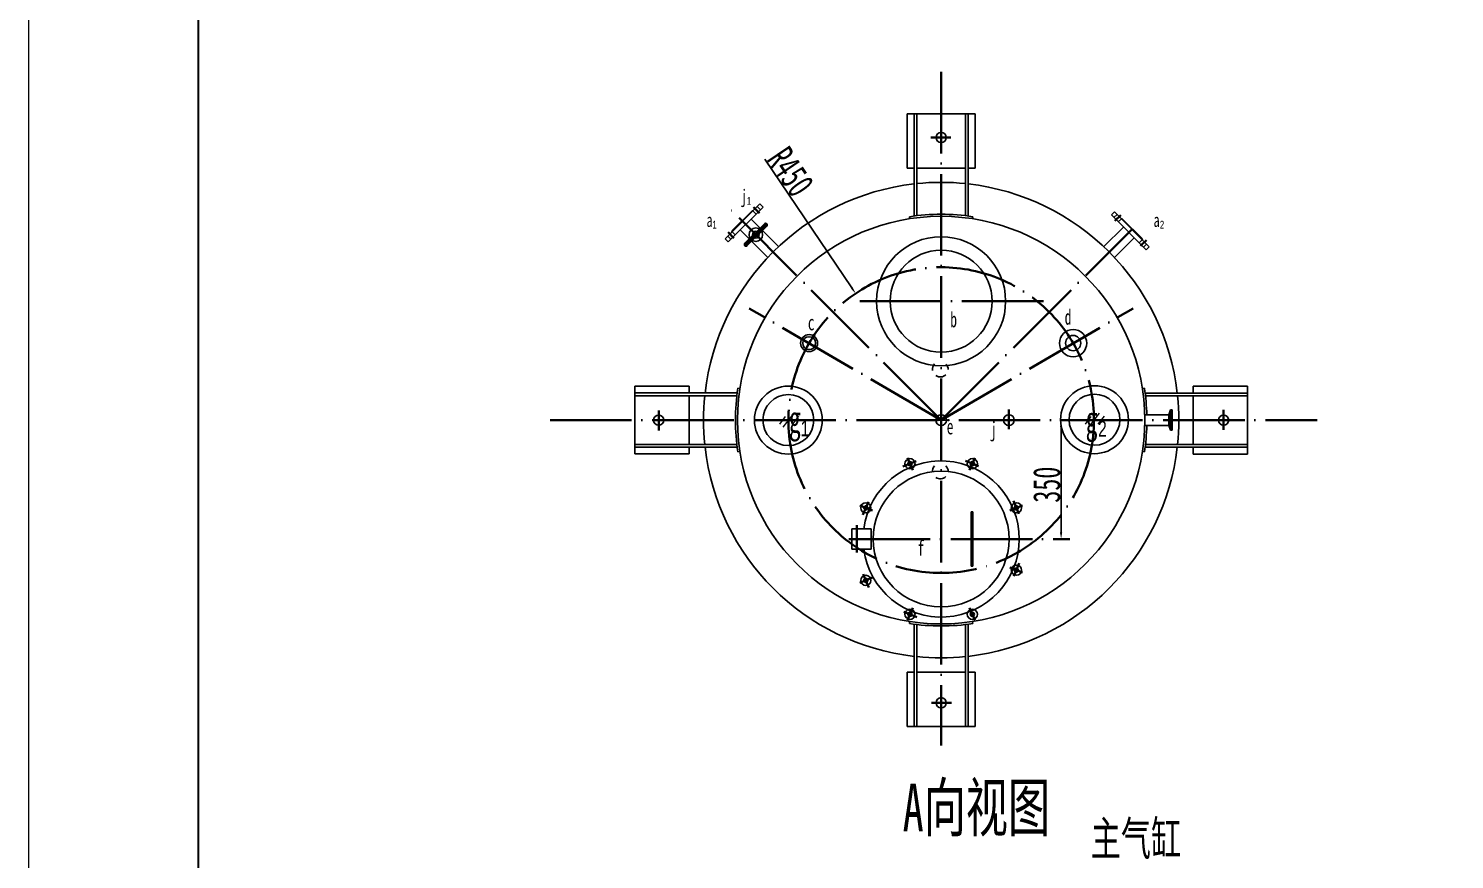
# Model space of a CAD drawing. Header units: inches. Extents: x 1901 to 2741, y 0 to 1188.
# Drawn here: x 1901 to 2321, y 235.9 to 480.5 of the extents above; entities that cross this region are included whole.
import ezdxf

# ---------------------------------------------------------------- set-up
doc = ezdxf.new("R2010")
doc.units = ezdxf.units.IN
doc.header["$MEASUREMENT"] = 0
doc.linetypes.add('ACAD_ISO04W100', pattern=[30, 24, -3, 0, -3])
for name, color, linetype, lineweight in [('中心线', 1, 'ACAD_ISO04W100', 40), ('剖面', 84, 'Continuous', 15), ('图框内框线', 7, 'Continuous', 30), ('图框外框线', 7, 'Continuous', 20), ('实体', 7, 'Continuous', 25), ('尺寸', 3, 'Continuous', 15), ('文字', 7, 'Continuous', 20), ('注释', 210, 'Continuous', 15)]:
    doc.layers.add(name, color=color, linetype=linetype, lineweight=lineweight)
doc.styles.add('样式 2', font='SimSun.ttf', dxfattribs={"width": 0.65, "height": 6})
doc.styles.add('样式 3', font='SimSun.ttf', dxfattribs={"width": 0.65, "height": 8})
doc.dimstyles.new('图形尺寸', dxfattribs={"dimtxt": 8, "dimasz": 2, "dimexe": 0.2, "dimexo": 0.1, "dimgap": 0.2, "dimtad": 1, "dimdec": 0, "dimlfac": 10, "dimdsep": 46, "dimtxsty": '样式 3', "dimcen": 2.5, "dimclrt": 7, "dimadec": 0, "dimazin": 0, "dimtfac": 0.5, "dimtdec": 0, "dimtofl": 0, "dimtmove": 0, "dimatfit": 3, "dimfxl": 1, "dimtolj": 2, "dimarcsym": 0})

# ---------------------------------------------------------------- blocks, each defined once
blk = doc.blocks.new('*D99')
at = {"layer": 'Defpoints', "color": 0}
for p in [(2144.64, 402.48), (2169.84, 365.19)]:
    blk.add_point(p, dxfattribs=at)
at = {"layer": '尺寸', "color": 0, "lineweight": -2}
for p, q in [((2117.92, 442), (2143.52, 404.13)), ((2169.84, 362.69), (2169.84, 367.69)), ((2167.34, 365.19), (2172.34, 365.19))]:
    blk.add_line(p, q, dxfattribs=at)
at = {"layer": '尺寸', "color": 0}
blk.add_solid([(2143.79, 404.32), (2143.24, 403.95), (2144.64, 402.48)], dxfattribs=at)
at = {"layer": '尺寸', "color": 7, "insert": (2125.49, 438.31), "char_height": 8, "attachment_point": 5, "rotation": 304.0552, "style": '样式 3'}
blk.add_mtext('\\A2;R450', dxfattribs=at)
blk = doc.blocks.new('*D100')
at = {"layer": 'Defpoints', "color": 0}
for p in [(2205.17, 365.19), (2207.76, 365.19), (2207.76, 330.19)]:
    blk.add_point(p, dxfattribs=at)
at = {"layer": '尺寸', "color": 0, "lineweight": -2}
for p, q in [((2207.66, 365.19), (2204.97, 365.19)), ((2205.17, 332.19), (2205.17, 363.19)), ((2207.66, 330.19), (2204.97, 330.19))]:
    blk.add_line(p, q, dxfattribs=at)
at = {"layer": '尺寸', "color": 0}
for points in [[(2204.83, 363.19), (2205.5, 363.19), (2205.17, 365.19)], [(2204.83, 332.19), (2205.5, 332.19), (2205.17, 330.19)]]:
    blk.add_solid(points, dxfattribs=at)
at = {"layer": '尺寸', "color": 7, "insert": (2200.97, 346.19), "char_height": 8, "attachment_point": 5, "rotation": 90, "style": '样式 3'}
blk.add_mtext('\\A2;350', dxfattribs=at)
blk = doc.blocks.new('45法兰')
at = {"layer": '中心线'}
for p, q in [((-0.46, 5.25), (1.99, 5.25)), ((-0.58, -5.25), (1.87, -5.25))]:
    blk.add_line(p, q, dxfattribs=at)
at = {"layer": '实体'}
for p, q in [((0.2, 4.35), (0, 4.19)), ((0.2, -7.25), (0.2, 7.25)), ((0.2, 7.25), (1.5, 7.25)), ((0.2, 6.15), (1.5, 6.15)), ((0.2, 4.35), (1.5, 4.35)), ((1.5, -7.25), (1.5, 7.25)), ((0, -4.19), (0, 4.19)), ((0.2, -4.35), (0, -4.19)), ((0.2, -4.35), (1.5, -4.35)), ((0.2, -6.15), (1.5, -6.15)), ((0.2, -7.25), (1.5, -7.25))]:
    blk.add_line(p, q, dxfattribs=at)

msp = doc.modelspace()

# ---------------------------------------------------------------- linework, layer by layer
at = {"layer": '中心线'}
for p, q in [((2169.84, 467.72), (2169.84, 269.39)), ((2172.7, 448.39), (2166.81, 448.39)), ((2169.84, 365.19), (2106.45, 428.59)), ((2112.04, 416.55), (2118.49, 422.99)), ((2169.84, 365.19), (2226.16, 421.51)), ((2145.85, 400.19), (2201.85, 400.19)), ((2169.84, 365.19), (2113.31, 398.08)), ((2169.84, 365.19), (2226.37, 398.08)), ((2086.64, 368.06), (2086.64, 362.17)), ((2189.78, 362.52), (2189.78, 368.33)), ((2253.04, 362.33), (2253.04, 368.22)), ((2054.64, 365.19), (2280.62, 365.19)), ((2054.64, 365.19), (2280.62, 365.19)), ((2162.45, 353.11), (2158.6, 351.52)), ((2161.47, 350.41), (2159.93, 354.11)), ((2180.82, 351.62), (2176.97, 353.22)), ((2178.21, 350.41), (2179.75, 354.11)), ((2148.41, 341.17), (2146.81, 337.32)), ((2192.75, 337.58), (2191.16, 341.44)), ((2149.63, 338.57), (2145.92, 340.1)), ((2190.05, 338.57), (2193.76, 340.1)), ((2145.01, 326.25), (2145.01, 334.22)), ((2142.64, 330.19), (2207.76, 330.19)), ((2146.92, 319.81), (2148.52, 315.95)), ((2190.05, 321.82), (2193.76, 320.29)), ((2191.27, 319.21), (2192.86, 323.07)), ((2149.63, 318.82), (2145.92, 317.29)), ((2158.86, 308.77), (2162.71, 307.17)), ((2161.47, 309.98), (2159.93, 306.28)), ((2178.21, 309.98), (2179.75, 306.28)), ((2166.98, 281.99), (2172.86, 281.99))]:
    msp.add_line(p, q, dxfattribs=at)
msp.add_circle((2169.84, 365.19), 45, dxfattribs=at)
at = {"layer": '剖面'}
for p, q in [((2123.9, 366.23), (2122.22, 364.02)), ((2126.43, 367.27), (2123.25, 363.12)), ((2127.84, 366.4), (2126.02, 364.03)), ((2213.9, 366.23), (2212.22, 364.02)), ((2216.43, 367.27), (2213.25, 363.12)), ((2217.84, 366.4), (2216.02, 364.03))]:
    msp.add_line(p, q, dxfattribs=at)
at = {"layer": '图框内框线'}
msp.add_lwpolyline([(1951.02, 19.99), (2721.04, 19.99), (2721.04, 1167.65), (1951.02, 1167.65)], close=True, dxfattribs=at)
at = {"layer": '图框外框线'}
msp.add_lwpolyline([(1901.04, 0), (2741.04, 0), (2741.04, 1187.64), (1901.04, 1187.64)], close=True, dxfattribs=at)
at = {"layer": '实体'}
for p, q in [((2159.86, 455.39), (2159.86, 439.39)), ((2179.82, 455.39), (2159.86, 455.39)), ((2161.86, 455.39), (2161.86, 425.27)), ((2162.66, 455.39), (2162.66, 425.37)), ((2177.02, 455.39), (2177.02, 425.37)), ((2177.82, 455.39), (2177.82, 425.27)), ((2179.82, 455.39), (2179.82, 439.39)), ((2161.86, 439.39), (2159.86, 439.39)), ((2177.02, 439.39), (2162.66, 439.39)), ((2179.82, 439.39), (2177.82, 439.39)), ((2121.96, 416.26), (2113.85, 424.36)), ((2160.47, 425.07), (2160.56, 424.47)), ((2179.21, 425.07), (2179.11, 424.47)), ((2118.77, 413.08), (2110.67, 421.18)), ((2112.04, 417.25), (2117.78, 422.99)), ((2112.75, 416.55), (2118.49, 422.28)), ((2217.72, 416.26), (2223.51, 422.04)), ((2220.9, 413.08), (2226.69, 418.86)), ((2129.04, 409.18), (2129.03, 409.18)), ((2125.85, 406), (2125.85, 406)), ((2079.64, 375.18), (2079.64, 355.22)), ((2079.64, 375.18), (2095.64, 375.18)), ((2095.64, 375.18), (2095.64, 373.18)), ((2109.97, 374.56), (2110.56, 374.47)), ((2229.71, 374.56), (2229.12, 374.47)), ((2244.04, 373.17), (2244.04, 375.17)), ((2260.04, 375.17), (2244.04, 375.17)), ((2260.04, 355.21), (2260.04, 375.17)), ((2079.64, 373.18), (2109.77, 373.18)), ((2079.64, 372.38), (2109.66, 372.38)), ((2095.64, 372.38), (2095.64, 358.02)), ((2260.04, 373.17), (2229.91, 373.17)), ((2260.04, 372.37), (2230.01, 372.37)), ((2244.04, 358.01), (2244.04, 372.37)), ((2236.93, 366.79), (2229.82, 366.79)), ((2236.93, 366.79), (2237.43, 368.19)), ((2236.93, 363.59), (2236.93, 366.79)), ((2237.43, 362.19), (2237.43, 368.19)), ((2237.93, 368.19), (2237.43, 368.19)), ((2237.93, 362.19), (2237.93, 368.19)), ((2236.93, 363.59), (2229.81, 363.59)), ((2236.93, 363.59), (2237.43, 362.19)), ((2237.93, 362.19), (2237.43, 362.19)), ((2079.64, 358.02), (2109.66, 358.02)), ((2079.64, 357.22), (2109.77, 357.22)), ((2095.64, 357.22), (2095.64, 355.22)), ((2260.04, 357.21), (2229.91, 357.21)), ((2260.04, 358.01), (2230.01, 358.01)), ((2244.04, 355.21), (2244.04, 357.21)), ((2079.64, 355.22), (2095.64, 355.22)), ((2109.97, 355.83), (2110.56, 355.92)), ((2229.71, 355.83), (2229.12, 355.92)), ((2260.04, 355.21), (2244.04, 355.21)), ((2178.66, 338.19), (2179.16, 338.19)), ((2178.66, 322.19), (2178.66, 338.19)), ((2179.16, 322.19), (2179.16, 338.19)), ((2143.58, 333.19), (2149.19, 333.19)), ((2143.58, 333.19), (2143.58, 327.19)), ((2149.19, 333.19), (2149.19, 327.19)), ((2143.58, 327.19), (2149.19, 327.19)), ((2178.66, 322.19), (2179.16, 322.19)), ((2160.47, 305.32), (2160.56, 305.92)), ((2161.86, 274.99), (2161.86, 305.12)), ((2162.66, 274.99), (2162.66, 305.02)), ((2177.02, 274.99), (2177.02, 305.02)), ((2177.82, 274.99), (2177.82, 305.12)), ((2179.21, 305.32), (2179.11, 305.92)), ((2159.86, 290.99), (2161.86, 290.99)), ((2159.86, 274.99), (2159.86, 290.99)), ((2162.66, 290.99), (2177.02, 290.99)), ((2177.82, 290.99), (2179.82, 290.99)), ((2179.82, 274.99), (2179.82, 290.99)), ((2159.86, 274.99), (2179.82, 274.99))]:
    msp.add_line(p, q, dxfattribs=at)
for centre, radius in [((2169.84, 448.39), 1.5), ((2169.84, 365.19), 60), ((2115.26, 419.77), 2), ((2115.26, 419.77), 1), ((2169.84, 400.19), 19), ((2169.84, 400.19), 15), ((2208.72, 387.85), 4), ((2130.96, 387.85), 2.5), ((2130.96, 387.85), 1.9), ((2208.72, 387.85), 2.25), ((2124.84, 365.19), 10), ((2215, 365.31), 10), ((2124.84, 365.19), 7.5), ((2215, 365.31), 7.5), ((2086.64, 365.19), 1.5), ((2169.84, 365.19), 1.6), ((2189.78, 365.19), 1.6), ((2253.04, 365.19), 1.5), ((2160.65, 352.37), 1.5), ((2160.65, 352.37), 0.6), ((2179.02, 352.37), 1.5), ((2179.02, 352.37), 0.6), ((2169.84, 330.19), 20), ((2147.66, 339.38), 1.5), ((2192.01, 339.38), 1.5), ((2147.66, 339.38), 0.6), ((2192.01, 339.38), 0.6), ((2147.66, 318.01), 1.5), ((2192.01, 321.01), 1.5), ((2192.01, 321.01), 0.6), ((2147.66, 318.01), 0.6), ((2160.65, 308.02), 1.5), ((2160.65, 308.02), 0.6), ((2179.02, 308.02), 1.5), ((2179.02, 308.02), 0.6), ((2169.84, 281.99), 1.5)]:
    msp.add_circle(centre, radius, dxfattribs=at)
for centre, radius, start, end in [((2169.84, 365.19), 70, 96.5454, 173.4533), ((2169.84, 365.19), 70, 84.112, 95.8868), ((2169.84, 365.19), 70, 6.5454, 83.4533), ((2169.84, 365.19), 60.6, 81.1068, 98.8932), ((2118.13, 422.64), 0.5, 315, 135), ((2112.4, 416.9), 0.5, 135, 315), ((2169.65, 380.14), 2.35, 137.4818, 187.4062), ((2169.65, 380.14), 2.25, 233.1227, 315.0109), ((2169.65, 380.14), 2.25, 358.3538, 44.1132), ((2169.84, 365.19), 60.6, 171.1068, 188.8932), ((2169.84, 365.19), 60.6, 1.5129, 8.8932), ((2169.84, 365.19), 70, 174.112, 185.8868), ((2169.84, 365.19), 70, 354.112, 5.8868), ((2169.84, 365.19), 60.6, 351.1068, 358.4871), ((2169.84, 365.19), 70, 186.5454, 263.4533), ((2169.84, 365.19), 70, 276.5454, 353.4533), ((2169.84, 330.19), 23, 187.4947, 172.5053), ((2169.65, 350.14), 2.35, 137.4818, 187.4062), ((2169.65, 350.14), 2.25, 358.3538, 44.1132), ((2169.65, 350.14), 2.25, 233.1227, 315.0109), ((2169.84, 365.19), 60.6, 261.1068, 278.8932), ((2169.84, 365.19), 70, 264.112, 275.8868)]:
    msp.add_arc(centre, radius, start, end, dxfattribs=at)

# ---------------------------------------------------------------- block references
at = {"layer": '注释', "rotation": 315.0000000000002}
msp.add_blockref('45法兰', (2111.2, 423.83), dxfattribs=at)
at = {"layer": '注释', "xscale": -1, "rotation": 44.99999999999984}
msp.add_blockref('45法兰', (2226.16, 421.51), dxfattribs=at)

# ---------------------------------------------------------------- texts
at = {"layer": '文字', "insert": (2158.5, 258.15), "char_height": 10, "width": 101.5345, "attachment_point": 1, "style": '样式 2'}
msp.add_mtext('{\\H1.4x;A向视图}', dxfattribs=at)
at = {"layer": '注释', "style": '样式 3', "width": 0.65}
for s, height, p in [('j₁', 4, (2110.88, 429.09)), ('a₁', 4, (2100.73, 422.06)), ('a₂', 4, (2232.42, 422.06)), ('g₁', 8, (2124.99, 361.46)), ('g₂', 8, (2212.39, 361.32))]:
    msp.add_text(s, height=height, dxfattribs=at).set_placement(p)
at = {"layer": '注释', "char_height": 4.5, "attachment_point": 6, "style": '样式 3'}
for s, insert, width in [('c', (2132.56, 393.84), 7.3068), ('b', (2174.52, 394.74), 7.3068), ('d', (2208.21, 395.49), 7.3068), ('e', (2173.47, 363.22), 4.0912), ('j', (2186.29, 361.82), 4.0912), ('f', (2164.87, 327.55), 7.3068)]:
    msp.add_mtext(s, dxfattribs=dict(at, insert=insert, width=width))
at = {"layer": '注释', "insert": (2213.9, 235.96), "char_height": 10, "attachment_point": 7, "style": '样式 2'}
msp.add_mtext('主气缸', dxfattribs=at)

# ---------------------------------------------------------------- dimensions: what is measured, and where the dimension line sits
at = {"layer": '尺寸'}
dim = msp.add_radius_dim(center=(2169.84, 365.19), mpoint=(2144.64, 402.48), text='R450', dimstyle='图形尺寸', override={"dimtxsty": '样式 3'}, dxfattribs=at)
dim.commit()
dim.dimension.update_dxf_attribs({"geometry": '*D99', "text_midpoint": (2122.01, 435.96), "dimtype": 164})
dim = msp.add_linear_dim(base=(2205.17, 365.19), p1=(2207.76, 330.19), p2=(2207.76, 365.19), angle=90, text='350', dimstyle='图形尺寸', override={"dimtxsty": '样式 3'}, dxfattribs=at)
dim.commit()
dim.dimension.update_dxf_attribs({"geometry": '*D100', "text_midpoint": (2205.17, 346.19), "dimtype": 160})

doc.saveas('drawing.dxf')
